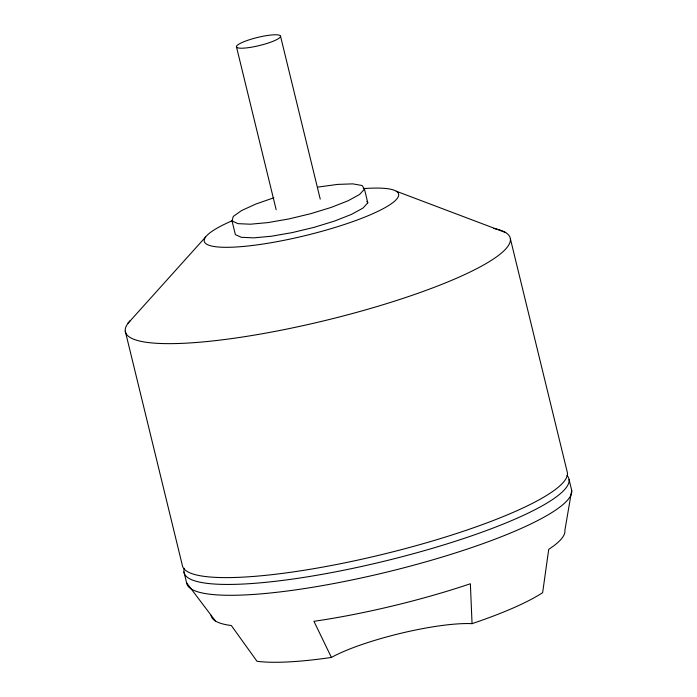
<?xml version="1.0" encoding="UTF-8"?>
<svg xmlns="http://www.w3.org/2000/svg" width="697" height="697" viewBox="0 0 697 697"><rect width="100%" height="100%" fill="white"/><g stroke="black" fill="none" stroke-linecap="round" stroke-linejoin="round"><path stroke-width="1.05" d="M569.066 479.536L571.714 490.392L564.884 530.33A181.969 33.317 -13.7 0 1 553.2 546.248L548.722 549.358L542.641 592.668A163.743 29.98 -13.7 0 1 472.052 623.658L469.83 623.58A85.801 15.709 -13.7 0 0 333.462 656.33L331.406 657.437A163.743 29.98 -13.7 0 1 257.001 661.27L231.36 625.575L226.325 624.756A181.969 33.317 -13.7 0 1 211.078 615.303M318.024 187.075L337.54 184.409L352.769 183.869L362.083 185.507L364.47 189.157L367.798 202.818L362.98 208.081L351.506 214.38L334.595 221.045L314.094 227.344L292.226 232.598L271.351 236.239L253.743 237.86L241.293 237.302L235.368 234.619L232.04 220.966L233.268 216.445L241.528 210.581L255.921 204.012L273.877 197.782M127.995 323.295L205.571 237.041M364.47 189.157L359.652 194.419L348.178 200.727L331.267 207.384L310.766 213.683L288.898 218.936L268.023 222.578L250.406 224.207L237.965 223.65L232.04 220.966M396.305 191.231L505.691 232.589M183.973 572.028L186.622 582.875L215.382 620.949M366.84 201.355L367.798 202.818M331.406 657.437L313.955 621.332L324.584 619.694A181.969 33.317 -13.7 0 0 459.985 587.179L470.37 583.764L472.052 623.658M510.378 238.74L567.402 472.705A198.053 36.261 -13.7 0 1 379.926 555.03A198.053 36.261 -13.7 0 1 182.309 565.197L125.286 331.223M280.534 36.209A22.661 4.147 -13.7 0 1 247.984 47.718A22.661 4.147 -13.7 0 1 246.973 40.565A22.661 4.147 -13.7 0 1 280.534 36.209L320.237 199.115M236.457 46.786L276.16 209.701M571.714 490.392A198.053 36.261 -13.7 0 1 384.239 572.716A198.053 36.261 -13.7 0 1 186.622 582.875M567.001 475.467A198.053 36.261 -13.7 0 1 383.96 561.285A198.053 36.261 -13.7 0 1 184.4 568.264M493.781 228.45A198.053 36.261 -13.7 0 1 335.98 317.832A198.053 36.261 -13.7 0 1 130.304 320.55M363.276 188.626A100.011 18.314 -13.7 0 1 374.489 212.951A100.011 18.314 -13.7 0 1 234.915 247.069A100.011 18.314 -13.7 0 1 232.641 220.557"/></g></svg>
